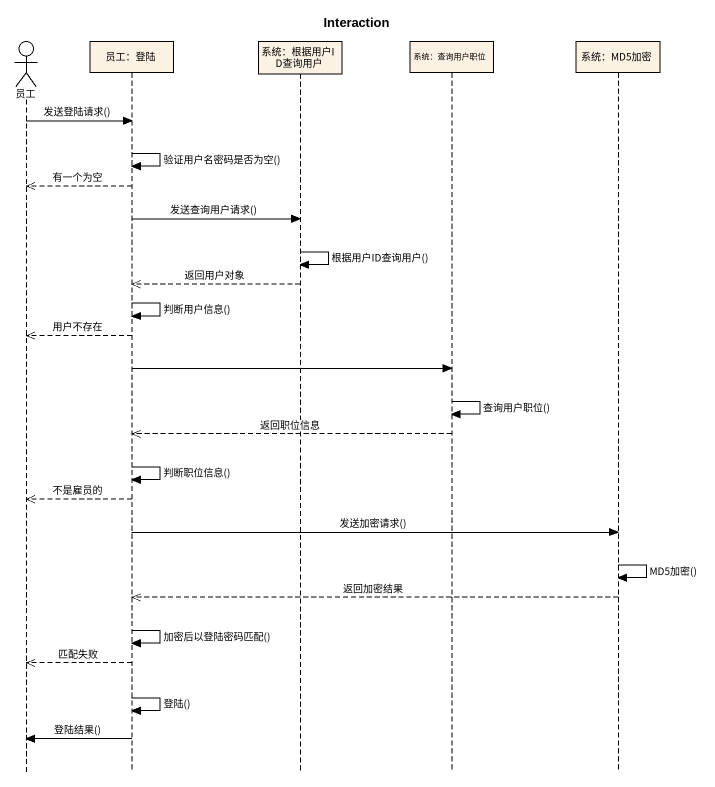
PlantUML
@startuml
title Interaction
hide footbox
actor 员工
participant "员工：登陆" as 员工_登陆
participant "系统：根据用户ID查询用户" as 系统_根据用户ID查询用户
participant "系统：查询用户职位" as 系统_查询用户职位
participant "系统：MD5加密" as 系统_MD5加密

员工 -> 员工_登陆 : 发送登陆请求()
员工_登陆 -> 员工_登陆 : 验证用户名密码是否为空()
员工_登陆 -->> 员工 : 有一个为空
员工_登陆 -> 系统_根据用户ID查询用户 : 发送查询用户请求()
系统_根据用户ID查询用户 -> 系统_根据用户ID查询用户 : 根据用户ID查询用户()
系统_根据用户ID查询用户 -->> 员工_登陆 : 返回用户对象
员工_登陆 -> 员工_登陆 : 判断用户信息()
员工_登陆 -->> 员工 : 用户不存在
员工_登陆 -> 系统_查询用户职位
系统_查询用户职位 -> 系统_查询用户职位 : 查询用户职位()
系统_查询用户职位 -->> 员工_登陆 : 返回职位信息
员工_登陆 -> 员工_登陆 : 判断职位信息()
员工_登陆 -->> 员工 : 不是雇员的
员工_登陆 -> 系统_MD5加密 : 发送加密请求()
系统_MD5加密 -> 系统_MD5加密 : MD5加密()
系统_MD5加密 -->> 员工_登陆 : 返回加密结果
员工_登陆 -> 员工_登陆 : 加密后以登陆密码匹配()
员工_登陆 -->> 员工 : 匹配失败
员工_登陆 -> 员工_登陆 : 登陆()
员工_登陆 -> 员工 : 登陆结果()
@enduml
